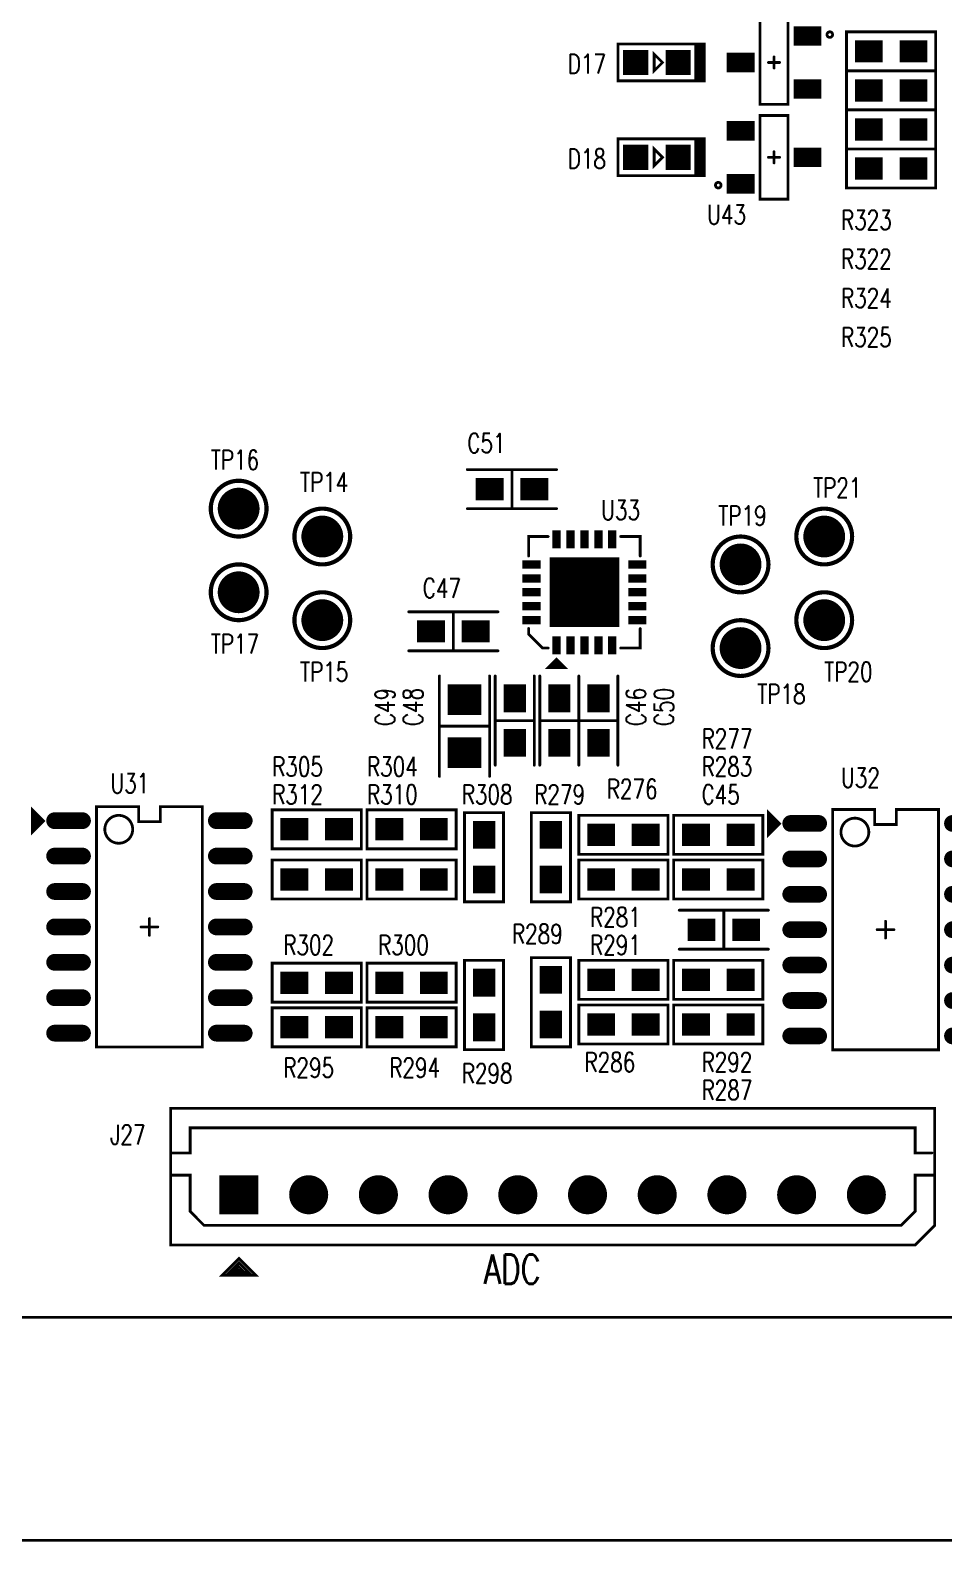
# Model space of a CAD drawing. Extents: x -22 to 239, y -29 to 162.
# Drawn here: x 143.5 to 176.3, y -8.1 to 46.2 of the extents above; entities that cross this region are included whole.
import ezdxf

# ---------------------------------------------------------------- set-up
doc = ezdxf.new("R2010")
doc.units = 0
for name, color, linetype in [('2D_LINE_00', 150, 'CONTINUOUS'), ('BOARD_OUTLINE_00', 255, 'CONTINUOUS'), ('DRIL_NPLTE_THRU_01', 5, 'CONTINUOUS'), ('DRIL_NPLTE_THRU_02', 106, 'CONTINUOUS'), ('DRIL_NPLTE_THRU_03', 96, 'CONTINUOUS'), ('DRIL_NPLTE_THRU_04', 34, 'CONTINUOUS'), ('DRIL_PLTE_THRU_01', 5, 'CONTINUOUS'), ('DRIL_PLTE_THRU_02', 106, 'CONTINUOUS'), ('DRIL_PLTE_THRU_03', 96, 'CONTINUOUS'), ('DRIL_PLTE_THRU_04', 34, 'CONTINUOUS'), ('DRIL_SYMBOL', 255, 'CONTINUOUS'), ('PADS_BOT', 43, 'CONTINUOUS'), ('PADS_INNER', 186, 'CONTINUOUS'), ('PADS_TOP', 186, 'CONTINUOUS'), ('PART_NAME_01', 3, 'CONTINUOUS'), ('PART_TOP_2DLINE_00', 150, 'CONTINUOUS'), ('PART_TOP_2DLINE_01', 150, 'CONTINUOUS'), ('TEXT_126', 255, 'CONTINUOUS')]:
    doc.layers.add(name, color=color, linetype=linetype)
doc.styles.add('W0$1', font='simplex', dxfattribs={"width": 0.75})
doc.styles.add('W0$15', font='simplex', dxfattribs={"width": 0.75})

# ---------------------------------------------------------------- blocks, each defined once
blk = doc.blocks.new('BOARD_100')
at = {"layer": 'BOARD_OUTLINE_00', "const_width": 0.1}
blk.add_lwpolyline([(0, -1, -0.414214), (1, 0), (237, 0, -0.414214), (238, -1), (238, -149, -0.414214), (237, -150), (1, -150, -0.414214), (0, -149)], format="xyb", close=True, dxfattribs=at)
blk = doc.blocks.new('DRAWING_3')
at = {"layer": '2D_LINE_00', "const_width": 0.1}
blk.add_lwpolyline([(0.052, -1.226), (238.052, -1.226), (238.052, -9.226), (0.052, -9.226)], close=True, dxfattribs=at)
blk = doc.blocks.new('SMOOTH_0$1')
at = {"const_width": 0.05}
blk.add_lwpolyline([(-0.025, 0, 1), (0.025, 0, 1)], format="xyb", close=True, dxfattribs=at)
blk = doc.blocks.new('PART_BODY_TOP_15')
at = {"layer": 'PART_TOP_2DLINE_00', "const_width": 0.1}
for points in [[(-4.31, 1.9), (-4.31, 0.3875), (-3.77125, 0.3875), (-3.77125, -0.3875), (-4.31, -0.3875), (-4.31, -1.9), (4.31, -1.9), (4.31, 1.9)], [(-3.8, -3.8), (-4.2, -4.2), (-3.4, -4.2)]]:
    blk.add_lwpolyline(points, close=True, dxfattribs=at)
for points in [[(-0.3, 0), (0.2, 0)], [(0, 0.3), (0, -0.3)], [(0.2, 0), (0.3, 0)], [(-3.5, -4.1), (-4.1, -4.1)], [(-3.6, -4), (-4, -4)], [(-3.7, -3.9), (-3.9, -3.9)]]:
    blk.add_lwpolyline(points, dxfattribs=at)
blk.add_lwpolyline([(-4, -1.1, 1), (-3, -1.1, 1)], format="xyb", close=True, dxfattribs=at)
at = {"layer": 'PART_TOP_2DLINE_00'}
for p in [(-4.31, 1.9), (4.31, 1.9), (-4.31, 0.3875), (-3.77125, 0.3875), (-0.3, 0), (0, 0.3), (0.2, 0), (0.2, 0), (0.3, 0), (-4.31, -0.3875), (-3.77125, -0.3875), (0, -0.3), (-4.31, -1.9), (4.31, -1.9), (-3.8, -3.8), (-4.2, -4.2), (-4.1, -4.1), (-4, -4), (-3.9, -3.9), (-3.7, -3.9), (-3.6, -4), (-3.5, -4.1), (-3.4, -4.2)]:
    blk.add_blockref('SMOOTH_0$1', p, dxfattribs=at)
blk = doc.blocks.new('DRIL_HOLE_0')
blk.add_lwpolyline([(0, 0, 1), (0, 0, 1)], format="xyb", close=True)
blk = doc.blocks.new('PAD_1')
blk.add_lwpolyline([(0, 0, 1), (0, 0, 1)], format="xyb", close=True)
blk = doc.blocks.new('PAD_3')
at = {"const_width": 0.3}
blk.add_lwpolyline([(-0.5, -0.15), (0.5, -0.15, 1), (0.5, 0.15), (-0.5, 0.15, 1)], format="xyb", close=True, dxfattribs=at)
blk = doc.blocks.new('STK_TOP_106')
at = {"layer": 'DRIL_NPLTE_THRU_01'}
blk.add_blockref('DRIL_HOLE_0', (0, 0), dxfattribs=at)
at = {"layer": 'DRIL_NPLTE_THRU_02'}
blk.add_blockref('DRIL_HOLE_0', (0, 0), dxfattribs=at)
at = {"layer": 'DRIL_NPLTE_THRU_03'}
blk.add_blockref('DRIL_HOLE_0', (0, 0), dxfattribs=at)
at = {"layer": 'DRIL_NPLTE_THRU_04'}
blk.add_blockref('DRIL_HOLE_0', (0, 0), dxfattribs=at)
at = {"layer": 'PADS_BOT'}
blk.add_blockref('PAD_1', (0, 0), dxfattribs=at)
at = {"layer": 'PADS_INNER'}
blk.add_blockref('PAD_1', (0, 0), dxfattribs=at)
at = {"layer": 'PADS_TOP', "rotation": 90}
blk.add_blockref('PAD_3', (0, 0), dxfattribs=at)
blk = doc.blocks.new('SYM_TOP_18')
for name, p in [('STK_TOP_106', (-3.81, 2.9)), ('STK_TOP_106', (-2.54, 2.9)), ('STK_TOP_106', (-1.27, 2.9)), ('STK_TOP_106', (0, 2.9)), ('STK_TOP_106', (1.27, 2.9)), ('STK_TOP_106', (2.54, 2.9)), ('STK_TOP_106', (3.81, 2.9)), ('PART_BODY_TOP_15', (0, 0)), ('STK_TOP_106', (-3.81, -2.9)), ('STK_TOP_106', (-2.54, -2.9)), ('STK_TOP_106', (-1.27, -2.9)), ('STK_TOP_106', (0, -2.9)), ('STK_TOP_106', (1.27, -2.9)), ('STK_TOP_106', (2.54, -2.9)), ('STK_TOP_106', (3.81, -2.9))]:
    blk.add_blockref(name, p)
blk = doc.blocks.new('PART_TOP_16')
blk.add_blockref('SYM_TOP_18', (0, 0))
at = {"layer": 'PART_NAME_01', "style": 'W0$1', "width": 0.75}
blk.add_text('U31', height=0.7, rotation=90, dxfattribs=at).set_placement((-4.8, -1.4))
blk = doc.blocks.new('PART_BODY_TOP_32')
at = {"layer": 'PART_TOP_2DLINE_00', "const_width": 0.1}
for points in [[(11.25, 2.29), (11.85, 2.89), (10.65, 2.89), (11.25, 2.29)], [(13.7, -0.7), (13, -0.7), (13, 0.6), (12.5, 1.1), (-12.5, 1.1), (-13, 0.6), (-13, -0.7), (-13.7, -0.7)], [(13.7, -1.5), (13, -1.5), (13, -2.4), (-13, -2.4), (-13, -1.5), (-13.6, -1.5)]]:
    blk.add_lwpolyline(points, dxfattribs=at)
blk.add_lwpolyline([(13.7, -3.1), (13.7, 1.8), (-13, 1.8), (-13.7, 1.1), (-13.7, -3.1)], close=True, dxfattribs=at)
at = {"layer": 'PART_TOP_2DLINE_01', "const_width": 0.1}
for points in [[(11.25, 2.44), (11.6, 2.79), (10.9, 2.79), (11.25, 2.44)], [(11.25, 2.59), (11.35, 2.69), (11.15, 2.69), (11.25, 2.59)]]:
    blk.add_lwpolyline(points, dxfattribs=at)
at = {"layer": 'PART_TOP_2DLINE_00'}
for p in [(10.65, 2.89), (11.85, 2.89), (11.25, 2.29), (11.25, 2.29), (-13, 1.8), (13.7, 1.8), (-13.7, 1.1), (-12.5, 1.1), (12.5, 1.1), (-13, 0.6), (13, 0.6), (-13.7, -0.7), (-13, -0.7), (13, -0.7), (13.7, -0.7), (-13.6, -1.5), (-13, -1.5), (13, -1.5), (13.7, -1.5), (-13, -2.4), (13, -2.4), (-13.7, -3.1), (13.7, -3.1)]:
    blk.add_blockref('SMOOTH_0$1', p, dxfattribs=at)
at = {"layer": 'PART_TOP_2DLINE_01'}
for p in [(10.9, 2.79), (11.15, 2.69), (11.35, 2.69), (11.6, 2.79), (11.25, 2.59), (11.25, 2.59), (11.25, 2.44), (11.25, 2.44)]:
    blk.add_blockref('SMOOTH_0$1', p, dxfattribs=at)
blk = doc.blocks.new('DRIL_SYMBOL_0$9')
at = {"layer": 'DRIL_SYMBOL', "const_width": 0.0508}
for points in [[(-0.254, 0), (0.254, 0)], [(0, -0.254), (0, 0.254)]]:
    blk.add_lwpolyline(points, dxfattribs=at)
blk = doc.blocks.new('DRIL_HOLE_0$9')
at = {"const_width": 0.45}
blk.add_lwpolyline([(-0.225, 0, 1), (0.225, 0, 1)], format="xyb", close=True, dxfattribs=at)
blk.add_blockref('DRIL_SYMBOL_0$9', (0, 0))
blk = doc.blocks.new('PAD_19')
at = {"const_width": 0.7}
blk.add_lwpolyline([(0, -0.35, 1), (0, 0.35, 1)], format="xyb", close=True, dxfattribs=at)
blk = doc.blocks.new('PAD_20')
at = {"const_width": 1.4}
blk.add_lwpolyline([(-0.7, 0), (0.7, 0)], dxfattribs=at)
blk = doc.blocks.new('STK_TOP_132')
at = {"layer": 'DRIL_PLTE_THRU_01'}
blk.add_blockref('DRIL_HOLE_0$9', (0, 0), dxfattribs=at)
at = {"layer": 'DRIL_PLTE_THRU_02'}
blk.add_blockref('DRIL_HOLE_0$9', (0, 0), dxfattribs=at)
at = {"layer": 'DRIL_PLTE_THRU_03'}
blk.add_blockref('DRIL_HOLE_0$9', (0, 0), dxfattribs=at)
at = {"layer": 'DRIL_PLTE_THRU_04'}
blk.add_blockref('DRIL_HOLE_0$9', (0, 0), dxfattribs=at)
at = {"layer": 'PADS_BOT'}
blk.add_blockref('PAD_20', (0, 0), dxfattribs=at)
at = {"layer": 'PADS_INNER'}
blk.add_blockref('PAD_19', (0, 0), dxfattribs=at)
at = {"layer": 'PADS_TOP'}
blk.add_blockref('PAD_20', (0, 0), dxfattribs=at)
blk = doc.blocks.new('STK_TOP_131')
at = {"layer": 'DRIL_PLTE_THRU_01'}
blk.add_blockref('DRIL_HOLE_0$9', (0, 0), dxfattribs=at)
at = {"layer": 'DRIL_PLTE_THRU_02'}
blk.add_blockref('DRIL_HOLE_0$9', (0, 0), dxfattribs=at)
at = {"layer": 'DRIL_PLTE_THRU_03'}
blk.add_blockref('DRIL_HOLE_0$9', (0, 0), dxfattribs=at)
at = {"layer": 'DRIL_PLTE_THRU_04'}
blk.add_blockref('DRIL_HOLE_0$9', (0, 0), dxfattribs=at)
at = {"layer": 'PADS_BOT'}
blk.add_blockref('PAD_19', (0, 0), dxfattribs=at)
at = {"layer": 'PADS_INNER'}
blk.add_blockref('PAD_19', (0, 0), dxfattribs=at)
at = {"layer": 'PADS_TOP'}
blk.add_blockref('PAD_19', (0, 0), dxfattribs=at)
blk = doc.blocks.new('SYM_TOP_35')
for name, p in [('PART_BODY_TOP_32', (0, 0)), ('STK_TOP_131', (-11.25, 0)), ('STK_TOP_131', (-8.75, 0)), ('STK_TOP_131', (-6.25, 0)), ('STK_TOP_131', (-3.75, 0)), ('STK_TOP_131', (-1.25, 0)), ('STK_TOP_131', (1.25, 0)), ('STK_TOP_131', (3.75, 0)), ('STK_TOP_131', (6.25, 0)), ('STK_TOP_131', (8.75, 0)), ('STK_TOP_132', (11.25, 0))]:
    blk.add_blockref(name, p)
blk = doc.blocks.new('PART_TOP_43')
blk.add_blockref('SYM_TOP_35', (0, 0))
at = {"layer": 'PART_NAME_01', "style": 'W0$1', "width": 0.75}
blk.add_text('J27', height=0.7, rotation=180, dxfattribs=at).set_placement((15.861, -1.805))
blk = doc.blocks.new('PART_BODY_TOP_36')
at = {"layer": 'PART_TOP_2DLINE_00', "const_width": 0.1}
for points in [[(-1.599946, 0.700024), (1.599946, 0.700024)], [(0, 0.700024), (0, -0.700024)], [(-1.599946, -0.700024), (1.599946, -0.700024)]]:
    blk.add_lwpolyline(points, dxfattribs=at)
at = {"layer": 'PART_TOP_2DLINE_00'}
for p in [(-1.599946, 0.700024), (0, 0.700024), (1.599946, 0.700024), (-1.599946, -0.700024), (0, -0.700024), (1.599946, -0.700024)]:
    blk.add_blockref('SMOOTH_0$1', p, dxfattribs=at)
blk = doc.blocks.new('PAD_25')
at = {"const_width": 0.8}
blk.add_lwpolyline([(-0.5, 0), (0.5, 0)], dxfattribs=at)
blk = doc.blocks.new('STK_TOP_43')
at = {"layer": 'DRIL_NPLTE_THRU_01'}
blk.add_blockref('DRIL_HOLE_0', (0, 0), dxfattribs=at)
at = {"layer": 'DRIL_NPLTE_THRU_02'}
blk.add_blockref('DRIL_HOLE_0', (0, 0), dxfattribs=at)
at = {"layer": 'DRIL_NPLTE_THRU_03'}
blk.add_blockref('DRIL_HOLE_0', (0, 0), dxfattribs=at)
at = {"layer": 'DRIL_NPLTE_THRU_04'}
blk.add_blockref('DRIL_HOLE_0', (0, 0), dxfattribs=at)
at = {"layer": 'PADS_BOT'}
blk.add_blockref('PAD_1', (0, 0), dxfattribs=at)
at = {"layer": 'PADS_INNER'}
blk.add_blockref('PAD_1', (0, 0), dxfattribs=at)
at = {"layer": 'PADS_TOP'}
blk.add_blockref('PAD_25', (0, 0), dxfattribs=at)
blk = doc.blocks.new('SYM_TOP_39')
for name, p in [('PART_BODY_TOP_36', (0, 0)), ('STK_TOP_43', (-0.8001, 0)), ('STK_TOP_43', (0.8001, 0))]:
    blk.add_blockref(name, p)
blk = doc.blocks.new('PART_TOP_86')
blk.add_blockref('SYM_TOP_39', (0, 0))
at = {"layer": 'PART_NAME_01', "style": 'W0$1', "width": 0.75}
blk.add_text('C45', height=0.7, dxfattribs=at).set_placement((-0.8, 4.5))
blk = doc.blocks.new('PART_TOP_87')
blk.add_blockref('SYM_TOP_39', (0, 0))
at = {"layer": 'PART_NAME_01', "style": 'W0$1', "width": 0.75}
blk.add_text('C46', height=0.7, dxfattribs=at).set_placement((-0.2, -3.1))
blk = doc.blocks.new('PART_TOP_88')
blk.add_blockref('SYM_TOP_39', (0, 0))
at = {"layer": 'PART_NAME_01', "style": 'W0$1', "width": 0.75}
blk.add_text('C47', height=0.7, rotation=180, dxfattribs=at).set_placement((1.1, -1.2))
blk = doc.blocks.new('PART_TOP_89')
blk.add_blockref('SYM_TOP_39', (0, 0))
at = {"layer": 'PART_NAME_01', "style": 'W0$1', "width": 0.75}
blk.add_text('C48', height=0.7, rotation=180, dxfattribs=at).set_placement((0.2, -3.3))
blk = doc.blocks.new('PART_TOP_90')
blk.add_blockref('SYM_TOP_39', (0, 0))
at = {"layer": 'PART_NAME_01', "style": 'W0$1', "width": 0.75}
blk.add_text('C50', height=0.7, rotation=180, dxfattribs=at).set_placement((0.2, 2.7))
blk = doc.blocks.new('PART_TOP_91')
blk.add_blockref('SYM_TOP_39', (0, 0))
at = {"layer": 'PART_NAME_01', "style": 'W0$1', "width": 0.75}
blk.add_text('C51', height=0.7, rotation=180, dxfattribs=at).set_placement((1.6, -1.3))
blk = doc.blocks.new('PART_BODY_TOP_37')
at = {"layer": 'PART_TOP_2DLINE_00', "const_width": 0.1}
for points in [[(-1.8001, 0.89992), (1.8001, 0.89992)], [(0, 0.89992), (0, -0.89992)], [(-1.8001, -0.89992), (1.8001, -0.89992)]]:
    blk.add_lwpolyline(points, dxfattribs=at)
at = {"layer": 'PART_TOP_2DLINE_00'}
for p in [(-1.8001, 0.89992), (0, 0.89992), (1.8001, 0.89992), (-1.8001, -0.89992), (0, -0.89992), (1.8001, -0.89992)]:
    blk.add_blockref('SMOOTH_0$1', p, dxfattribs=at)
blk = doc.blocks.new('PAD_26')
at = {"const_width": 1.1}
blk.add_lwpolyline([(-0.6, 0), (0.6, 0)], dxfattribs=at)
blk = doc.blocks.new('STK_TOP_137')
at = {"layer": 'DRIL_NPLTE_THRU_01'}
blk.add_blockref('DRIL_HOLE_0', (0, 0), dxfattribs=at)
at = {"layer": 'DRIL_NPLTE_THRU_02'}
blk.add_blockref('DRIL_HOLE_0', (0, 0), dxfattribs=at)
at = {"layer": 'DRIL_NPLTE_THRU_03'}
blk.add_blockref('DRIL_HOLE_0', (0, 0), dxfattribs=at)
at = {"layer": 'DRIL_NPLTE_THRU_04'}
blk.add_blockref('DRIL_HOLE_0', (0, 0), dxfattribs=at)
at = {"layer": 'PADS_BOT'}
blk.add_blockref('PAD_1', (0, 0), dxfattribs=at)
at = {"layer": 'PADS_INNER'}
blk.add_blockref('PAD_1', (0, 0), dxfattribs=at)
at = {"layer": 'PADS_TOP', "rotation": 90}
blk.add_blockref('PAD_26', (0, 0), dxfattribs=at)
blk = doc.blocks.new('SYM_TOP_40')
for name, p in [('STK_TOP_137', (-0.94996, 0)), ('STK_TOP_137', (0.94996, 0)), ('PART_BODY_TOP_37', (0, 0))]:
    blk.add_blockref(name, p)
blk = doc.blocks.new('PART_TOP_108')
blk.add_blockref('SYM_TOP_40', (0, 0))
at = {"layer": 'PART_NAME_01', "style": 'W0$1', "width": 0.75}
blk.add_text('C49', height=0.7, rotation=180, dxfattribs=at).set_placement((0, -2.5))
blk = doc.blocks.new('PART_BODY_TOP_8')
at = {"layer": 'PART_TOP_2DLINE_00', "const_width": 0.1}
for points in [[(-1.5, 0.5), (1.5, 0.5), (1.5, -0.5), (-1.5, -0.5), (-1.5, 0.5)], [(-0.2, 0), (0.2, 0)], [(0, -0.2), (0, 0.2)]]:
    blk.add_lwpolyline(points, dxfattribs=at)
blk.add_lwpolyline([(0.9, -2, 1), (1.1, -2, 1)], format="xyb", close=True, dxfattribs=at)
at = {"layer": 'PART_TOP_2DLINE_00'}
for p in [(-1.5, 0.5), (-1.5, 0.5), (1.5, 0.5), (-0.2, 0), (0, 0.2), (0.2, 0), (-1.5, -0.5), (0, -0.2), (1.5, -0.5)]:
    blk.add_blockref('SMOOTH_0$1', p, dxfattribs=at)
blk = doc.blocks.new('PAD_6')
at = {"const_width": 0.7}
blk.add_lwpolyline([(-0.5, 0), (0.5, 0)], dxfattribs=at)
blk = doc.blocks.new('STK_TOP_109')
at = {"layer": 'DRIL_PLTE_THRU_01'}
blk.add_blockref('DRIL_HOLE_0', (0, 0), dxfattribs=at)
at = {"layer": 'DRIL_PLTE_THRU_02'}
blk.add_blockref('DRIL_HOLE_0', (0, 0), dxfattribs=at)
at = {"layer": 'DRIL_PLTE_THRU_03'}
blk.add_blockref('DRIL_HOLE_0', (0, 0), dxfattribs=at)
at = {"layer": 'DRIL_PLTE_THRU_04'}
blk.add_blockref('DRIL_HOLE_0', (0, 0), dxfattribs=at)
at = {"layer": 'PADS_BOT'}
blk.add_blockref('PAD_1', (0, 0), dxfattribs=at)
at = {"layer": 'PADS_INNER'}
blk.add_blockref('PAD_1', (0, 0), dxfattribs=at)
at = {"layer": 'PADS_TOP', "rotation": 90}
blk.add_blockref('PAD_6', (0, 0), dxfattribs=at)
blk = doc.blocks.new('SYM_TOP_11')
for name, p in [('STK_TOP_109', (0, 1.2)), ('PART_BODY_TOP_8', (0, 0)), ('STK_TOP_109', (-0.95, -1.2)), ('STK_TOP_109', (0.95, -1.2))]:
    blk.add_blockref(name, p)
blk = doc.blocks.new('PART_TOP_127')
blk.add_blockref('SYM_TOP_11', (0, 0))
at = {"layer": 'PART_NAME_01', "style": 'W0$1', "width": 0.75}
blk.add_text('U42', height=0.7, rotation=270, dxfattribs=at).set_placement((1.8, 2))
blk = doc.blocks.new('PART_TOP_128')
blk.add_blockref('SYM_TOP_11', (0, 0))
at = {"layer": 'PART_NAME_01', "style": 'W0$1', "width": 0.75}
blk.add_text('U43', height=0.7, rotation=90, dxfattribs=at).set_placement((2.4, -2.4))
blk = doc.blocks.new('PART_BODY_TOP_41')
at = {"layer": 'PART_TOP_2DLINE_01', "const_width": 0.1}
for points in [[(-1.400048, -0.659892), (-1.700022, -0.659892), (-1.700022, 0.659892), (-1.400048, 0.659892)], [(-1.599946, -0.599948), (-1.599946, 0.599948)], [(-1.500124, -0.599948), (-1.500124, 0.6)], [(-0.199898, 0), (0.100076, 0.299974), (0.100076, -0.299974), (-0.199898, 0)]]:
    blk.add_lwpolyline(points, dxfattribs=at)
blk.add_lwpolyline([(1.397, -0.659892), (-1.397, -0.659892), (-1.397, 0.659892), (1.397, 0.659892)], close=True, dxfattribs=at)
at = {"layer": 'PART_TOP_2DLINE_01'}
for p in [(-1.700022, 0.659892), (-1.599946, 0.599948), (-1.500124, 0.6), (-1.400048, 0.659892), (-1.397, 0.659892), (1.397, 0.659892), (-0.199898, 0), (-0.199898, 0), (0.100076, 0.299974), (0.100076, -0.299974), (-1.700022, -0.659892), (-1.599946, -0.599948), (-1.500124, -0.599948), (-1.400048, -0.659892), (-1.397, -0.659892), (1.397, -0.659892)]:
    blk.add_blockref('SMOOTH_0$1', p, dxfattribs=at)
blk = doc.blocks.new('PAD_27')
at = {"const_width": 0.9}
blk.add_lwpolyline([(-0.45, 0), (0.45, 0)], dxfattribs=at)
blk = doc.blocks.new('STK_TOP_142')
at = {"layer": 'DRIL_NPLTE_THRU_01'}
blk.add_blockref('DRIL_HOLE_0', (0, 0), dxfattribs=at)
at = {"layer": 'DRIL_NPLTE_THRU_02'}
blk.add_blockref('DRIL_HOLE_0', (0, 0), dxfattribs=at)
at = {"layer": 'DRIL_NPLTE_THRU_03'}
blk.add_blockref('DRIL_HOLE_0', (0, 0), dxfattribs=at)
at = {"layer": 'DRIL_NPLTE_THRU_04'}
blk.add_blockref('DRIL_HOLE_0', (0, 0), dxfattribs=at)
at = {"layer": 'PADS_BOT'}
blk.add_blockref('PAD_1', (0, 0), dxfattribs=at)
at = {"layer": 'PADS_INNER'}
blk.add_blockref('PAD_1', (0, 0), dxfattribs=at)
at = {"layer": 'PADS_TOP'}
blk.add_blockref('PAD_27', (0, 0), dxfattribs=at)
blk = doc.blocks.new('SYM_TOP_44')
for name, p in [('PART_BODY_TOP_41', (0, 0)), ('STK_TOP_142', (-0.762, 0)), ('STK_TOP_142', (0.762, 0))]:
    blk.add_blockref(name, p)
blk = doc.blocks.new('PART_TOP_148')
blk.add_blockref('SYM_TOP_44', (0, 0))
at = {"layer": 'PART_NAME_01', "style": 'W0$1', "width": 0.75}
blk.add_text('D17', height=0.7, rotation=180, dxfattribs=at).set_placement((3.2, 0.4))
blk = doc.blocks.new('PART_TOP_149')
blk.add_blockref('SYM_TOP_44', (0, 0))
at = {"layer": 'PART_NAME_01', "style": 'W0$1', "width": 0.75}
blk.add_text('D18', height=0.7, rotation=180, dxfattribs=at).set_placement((3.2, 0.4))
blk = doc.blocks.new('PART_BODY_TOP_45')
at = {"layer": 'PART_TOP_2DLINE_00', "const_width": 0.1}
blk.add_lwpolyline([(-1.599946, 0.700024), (1.599946, 0.700024), (1.599946, -0.700024), (-1.599946, -0.700024), (-1.599946, 0.700024)], dxfattribs=at)
at = {"layer": 'PART_TOP_2DLINE_00'}
for p in [(-1.599946, 0.700024), (-1.599946, 0.700024), (1.599946, 0.700024), (-1.599946, -0.700024), (1.599946, -0.700024)]:
    blk.add_blockref('SMOOTH_0$1', p, dxfattribs=at)
blk = doc.blocks.new('SYM_TOP_48')
for name, p in [('PART_BODY_TOP_45', (0, 0)), ('STK_TOP_43', (-0.8001, 0)), ('STK_TOP_43', (0.8001, 0))]:
    blk.add_blockref(name, p)
blk = doc.blocks.new('PART_TOP_328')
blk.add_blockref('SYM_TOP_48', (0, 0))
at = {"layer": 'PART_NAME_01', "style": 'W0$1', "width": 0.75}
blk.add_text('R276', height=0.7, dxfattribs=at).set_placement((-0.6, 1.3))
blk = doc.blocks.new('PART_TOP_329')
blk.add_blockref('SYM_TOP_48', (0, 0))
at = {"layer": 'PART_NAME_01', "style": 'W0$1', "width": 0.75}
blk.add_text('R277', height=0.7, dxfattribs=at).set_placement((-0.6, 3.1))
blk = doc.blocks.new('PART_TOP_331')
blk.add_blockref('SYM_TOP_48', (0, 0))
at = {"layer": 'PART_NAME_01', "style": 'W0$1', "width": 0.75}
blk.add_text('R279', height=0.7, rotation=90, dxfattribs=at).set_placement((-1.9, -0.6))
blk = doc.blocks.new('PART_TOP_334')
blk.add_blockref('SYM_TOP_48', (0, 0))
at = {"layer": 'PART_NAME_01', "style": 'W0$1', "width": 0.75}
blk.add_text('R281', height=0.7, dxfattribs=at).set_placement((-1.2, -1.7))
blk = doc.blocks.new('PART_TOP_336')
blk.add_blockref('SYM_TOP_48', (0, 0))
at = {"layer": 'PART_NAME_01', "style": 'W0$1', "width": 0.75}
blk.add_text('R283', height=0.7, rotation=180, dxfattribs=at).set_placement((0.6, -3.7))
blk = doc.blocks.new('PART_TOP_339')
blk.add_blockref('SYM_TOP_48', (0, 0))
at = {"layer": 'PART_NAME_01', "style": 'W0$1', "width": 0.75}
blk.add_text('R286', height=0.7, dxfattribs=at).set_placement((-1.4, -1.7))
blk = doc.blocks.new('PART_TOP_340')
blk.add_blockref('SYM_TOP_48', (0, 0))
at = {"layer": 'PART_NAME_01', "style": 'W0$1', "width": 0.75}
blk.add_text('R287', height=0.7, dxfattribs=at).set_placement((-0.6, -2.7))
blk = doc.blocks.new('PART_TOP_342')
blk.add_blockref('SYM_TOP_48', (0, 0))
at = {"layer": 'PART_NAME_01', "style": 'W0$1', "width": 0.75}
blk.add_text('R289', height=0.7, rotation=270, dxfattribs=at).set_placement((2.1, 1.4))
blk = doc.blocks.new('PART_TOP_345')
blk.add_blockref('SYM_TOP_48', (0, 0))
at = {"layer": 'PART_NAME_01', "style": 'W0$1', "width": 0.75}
blk.add_text('R291', height=0.7, dxfattribs=at).set_placement((-1.2, 0.9))
blk = doc.blocks.new('PART_TOP_346')
blk.add_blockref('SYM_TOP_48', (0, 0))
at = {"layer": 'PART_NAME_01', "style": 'W0$1', "width": 0.75}
blk.add_text('R292', height=0.7, rotation=180, dxfattribs=at).set_placement((0.6, 3.3))
blk = doc.blocks.new('PART_TOP_348')
blk.add_blockref('SYM_TOP_48', (0, 0))
at = {"layer": 'PART_NAME_01', "style": 'W0$1', "width": 0.75}
blk.add_text('R294', height=0.7, rotation=180, dxfattribs=at).set_placement((0.8, 1.8))
blk = doc.blocks.new('PART_TOP_349')
blk.add_blockref('SYM_TOP_48', (0, 0))
at = {"layer": 'PART_NAME_01', "style": 'W0$1', "width": 0.75}
blk.add_text('R295', height=0.7, rotation=180, dxfattribs=at).set_placement((1.2, 1.8))
blk = doc.blocks.new('PART_TOP_352')
blk.add_blockref('SYM_TOP_48', (0, 0))
at = {"layer": 'PART_NAME_01', "style": 'W0$1', "width": 0.75}
blk.add_text('R298', height=0.7, rotation=90, dxfattribs=at).set_placement((2.8, -0.8))
blk = doc.blocks.new('PART_TOP_356')
blk.add_blockref('SYM_TOP_48', (0, 0))
at = {"layer": 'PART_NAME_01', "style": 'W0$1', "width": 0.75}
blk.add_text('R300', height=0.7, rotation=180, dxfattribs=at).set_placement((1.2, -1))
blk = doc.blocks.new('PART_TOP_358')
blk.add_blockref('SYM_TOP_48', (0, 0))
at = {"layer": 'PART_NAME_01', "style": 'W0$1', "width": 0.75}
blk.add_text('R302', height=0.7, dxfattribs=at).set_placement((-1.2, 1))
blk = doc.blocks.new('PART_TOP_360')
blk.add_blockref('SYM_TOP_48', (0, 0))
at = {"layer": 'PART_NAME_01', "style": 'W0$1', "width": 0.75}
blk.add_text('R304', height=0.7, rotation=180, dxfattribs=at).set_placement((1.6, -1.9))
blk = doc.blocks.new('PART_TOP_361')
blk.add_blockref('SYM_TOP_48', (0, 0))
at = {"layer": 'PART_NAME_01', "style": 'W0$1', "width": 0.75}
blk.add_text('R305', height=0.7, rotation=180, dxfattribs=at).set_placement((1.6, -1.9))
blk = doc.blocks.new('PART_TOP_364')
blk.add_blockref('SYM_TOP_48', (0, 0))
at = {"layer": 'PART_NAME_01', "style": 'W0$1', "width": 0.75}
blk.add_text('R308', height=0.7, rotation=270, dxfattribs=at).set_placement((1.9, 0.8))
blk = doc.blocks.new('PART_TOP_367')
blk.add_blockref('SYM_TOP_48', (0, 0))
at = {"layer": 'PART_NAME_01', "style": 'W0$1', "width": 0.75}
blk.add_text('R310', height=0.7, rotation=180, dxfattribs=at).set_placement((1.6, -2.7))
blk = doc.blocks.new('PART_TOP_369')
blk.add_blockref('SYM_TOP_48', (0, 0))
at = {"layer": 'PART_NAME_01', "style": 'W0$1', "width": 0.75}
blk.add_text('R312', height=0.7, dxfattribs=at).set_placement((-1.6, 2.7))
blk = doc.blocks.new('PART_TOP_380')
blk.add_blockref('SYM_TOP_48', (0, 0))
at = {"layer": 'PART_NAME_01', "style": 'W0$1', "width": 0.75}
blk.add_text('R322', height=0.7, dxfattribs=at).set_placement((-1.8, -6.4))
blk = doc.blocks.new('PART_TOP_381')
blk.add_blockref('SYM_TOP_48', (0, 0))
at = {"layer": 'PART_NAME_01', "style": 'W0$1', "width": 0.75}
blk.add_text('R323', height=0.7, dxfattribs=at).set_placement((-1.8, -6.4))
blk = doc.blocks.new('PART_TOP_382')
blk.add_blockref('SYM_TOP_48', (0, 0))
at = {"layer": 'PART_NAME_01', "style": 'W0$1', "width": 0.75}
blk.add_text('R324', height=0.7, dxfattribs=at).set_placement((-1.8, -6.4))
blk = doc.blocks.new('PART_TOP_383')
blk.add_blockref('SYM_TOP_48', (0, 0))
at = {"layer": 'PART_NAME_01', "style": 'W0$1', "width": 0.75}
blk.add_text('R325', height=0.7, dxfattribs=at).set_placement((-1.8, -6.4))
blk = doc.blocks.new('PART_TOP_567')
blk.add_blockref('SYM_TOP_18', (0, 0))
at = {"layer": 'PART_NAME_01', "style": 'W0$1', "width": 0.75}
blk.add_text('U32', height=0.7, rotation=90, dxfattribs=at).set_placement((-5.1, -1.6))
blk = doc.blocks.new('PART_BODY_TOP_56')
at = {"layer": 'PART_TOP_2DLINE_00', "const_width": 0.1}
for points in [[(-1.3, 2), (-2, 2), (-2, 1.3)], [(1.3, 2), (2, 2), (2, 1.3)], [(-1.3, -2), (-1.5, -2), (-2, -1.5), (-2, -1.3)], [(1.3, -2), (2, -2), (2, -1.3)], [(-1, -2.4), (-1.3, -2.7), (-0.7, -2.7), (-1, -2.4)], [(-1.05, -2.45), (-0.95, -2.45), (-0.9, -2.5), (-1.1, -2.5), (-1.15, -2.55), (-0.85, -2.55), (-0.8, -2.6), (-1.2, -2.6), (-1.25, -2.65), (-0.75, -2.65)]]:
    blk.add_lwpolyline(points, dxfattribs=at)
at = {"layer": 'PART_TOP_2DLINE_00'}
for p in [(-2, 2), (-1.3, 2), (1.3, 2), (2, 2), (-2, 1.3), (2, 1.3), (-2, -1.3), (-2, -1.5), (2, -1.3), (-1.5, -2), (-1.3, -2), (1.3, -2), (2, -2), (-1.3, -2.7), (-1.25, -2.65), (-1.2, -2.6), (-1.15, -2.55), (-1.1, -2.5), (-1.05, -2.45), (-1, -2.4), (-1, -2.4), (-0.95, -2.45), (-0.9, -2.5), (-0.85, -2.55), (-0.8, -2.6), (-0.75, -2.65), (-0.7, -2.7)]:
    blk.add_blockref('SMOOTH_0$1', p, dxfattribs=at)
blk = doc.blocks.new('PAD_41')
at = {"const_width": 0.3}
blk.add_lwpolyline([(-0.325, 0), (0.325, 0)], dxfattribs=at)
blk = doc.blocks.new('STK_TOP_161')
at = {"layer": 'DRIL_NPLTE_THRU_01'}
blk.add_blockref('DRIL_HOLE_0', (0, 0), dxfattribs=at)
at = {"layer": 'DRIL_NPLTE_THRU_02'}
blk.add_blockref('DRIL_HOLE_0', (0, 0), dxfattribs=at)
at = {"layer": 'DRIL_NPLTE_THRU_03'}
blk.add_blockref('DRIL_HOLE_0', (0, 0), dxfattribs=at)
at = {"layer": 'DRIL_NPLTE_THRU_04'}
blk.add_blockref('DRIL_HOLE_0', (0, 0), dxfattribs=at)
at = {"layer": 'PADS_BOT'}
blk.add_blockref('PAD_1', (0, 0), dxfattribs=at)
at = {"layer": 'PADS_INNER'}
blk.add_blockref('PAD_1', (0, 0), dxfattribs=at)
at = {"layer": 'PADS_TOP', "rotation": 90}
blk.add_blockref('PAD_41', (0, 0), dxfattribs=at)
blk = doc.blocks.new('STK_TOP_162')
at = {"layer": 'DRIL_NPLTE_THRU_01'}
blk.add_blockref('DRIL_HOLE_0', (0, 0), dxfattribs=at)
at = {"layer": 'DRIL_NPLTE_THRU_02'}
blk.add_blockref('DRIL_HOLE_0', (0, 0), dxfattribs=at)
at = {"layer": 'DRIL_NPLTE_THRU_03'}
blk.add_blockref('DRIL_HOLE_0', (0, 0), dxfattribs=at)
at = {"layer": 'DRIL_NPLTE_THRU_04'}
blk.add_blockref('DRIL_HOLE_0', (0, 0), dxfattribs=at)
at = {"layer": 'PADS_BOT'}
blk.add_blockref('PAD_1', (0, 0), dxfattribs=at)
at = {"layer": 'PADS_INNER'}
blk.add_blockref('PAD_1', (0, 0), dxfattribs=at)
at = {"layer": 'PADS_TOP'}
blk.add_blockref('PAD_41', (0, 0), dxfattribs=at)
blk = doc.blocks.new('PAD_42')
at = {"const_width": 2.5}
blk.add_lwpolyline([(-1.25, 0), (1.25, 0)], dxfattribs=at)
blk = doc.blocks.new('STK_TOP_163')
at = {"layer": 'DRIL_NPLTE_THRU_01'}
blk.add_blockref('DRIL_HOLE_0', (0, 0), dxfattribs=at)
at = {"layer": 'DRIL_NPLTE_THRU_02'}
blk.add_blockref('DRIL_HOLE_0', (0, 0), dxfattribs=at)
at = {"layer": 'DRIL_NPLTE_THRU_03'}
blk.add_blockref('DRIL_HOLE_0', (0, 0), dxfattribs=at)
at = {"layer": 'DRIL_NPLTE_THRU_04'}
blk.add_blockref('DRIL_HOLE_0', (0, 0), dxfattribs=at)
at = {"layer": 'PADS_BOT'}
blk.add_blockref('PAD_1', (0, 0), dxfattribs=at)
at = {"layer": 'PADS_INNER'}
blk.add_blockref('PAD_1', (0, 0), dxfattribs=at)
at = {"layer": 'PADS_TOP'}
blk.add_blockref('PAD_42', (0, 0), dxfattribs=at)
blk = doc.blocks.new('SYM_TOP_59')
for name, p in [('STK_TOP_161', (-1, 1.9)), ('STK_TOP_161', (-0.5, 1.9)), ('STK_TOP_161', (0, 1.9)), ('STK_TOP_161', (0.5, 1.9)), ('STK_TOP_161', (1, 1.9)), ('PART_BODY_TOP_56', (0, 0)), ('STK_TOP_163', (0, 0)), ('STK_TOP_162', (-1.9, 1)), ('STK_TOP_162', (1.9, 1)), ('STK_TOP_162', (-1.9, 0.5)), ('STK_TOP_162', (1.9, 0.5)), ('STK_TOP_162', (-1.9, 0)), ('STK_TOP_162', (1.9, 0)), ('STK_TOP_162', (-1.9, -0.5)), ('STK_TOP_162', (1.9, -0.5)), ('STK_TOP_162', (-1.9, -1)), ('STK_TOP_162', (1.9, -1)), ('STK_TOP_161', (-1, -1.9)), ('STK_TOP_161', (-0.5, -1.9)), ('STK_TOP_161', (0, -1.9)), ('STK_TOP_161', (0.5, -1.9)), ('STK_TOP_161', (1, -1.9))]:
    blk.add_blockref(name, p)
blk = doc.blocks.new('PART_TOP_584')
blk.add_blockref('SYM_TOP_59', (0, 0))
at = {"layer": 'PART_NAME_01', "style": 'W0$1', "width": 0.75}
blk.add_text('U33', height=0.7, dxfattribs=at).set_placement((0.6, 2.6))
blk = doc.blocks.new('PART_BODY_TOP_99')
at = {"layer": 'PART_TOP_2DLINE_00', "const_width": 0.15}
blk.add_lwpolyline([(-1, 0, 1), (1, 0, 1)], format="xyb", close=True, dxfattribs=at)
blk = doc.blocks.new('DRIL_SYMBOL_1')
at = {"layer": 'DRIL_SYMBOL', "const_width": 0.0508}
for points in [[(-0.254, 0), (0.254, 0)], [(0, -0.254), (0, 0.254)]]:
    blk.add_lwpolyline(points, dxfattribs=at)
blk = doc.blocks.new('DRIL_HOLE_1')
at = {"const_width": 0.5}
blk.add_lwpolyline([(-0.25, 0, 1), (0.25, 0, 1)], format="xyb", close=True, dxfattribs=at)
blk.add_blockref('DRIL_SYMBOL_1', (0, 0))
blk = doc.blocks.new('PAD_17')
at = {"const_width": 0.75}
blk.add_lwpolyline([(0, -0.375, 1), (0, 0.375, 1)], format="xyb", close=True, dxfattribs=at)
blk = doc.blocks.new('STK_TOP_33')
at = {"layer": 'DRIL_PLTE_THRU_01'}
blk.add_blockref('DRIL_HOLE_1', (0, 0), dxfattribs=at)
at = {"layer": 'DRIL_PLTE_THRU_02'}
blk.add_blockref('DRIL_HOLE_1', (0, 0), dxfattribs=at)
at = {"layer": 'DRIL_PLTE_THRU_03'}
blk.add_blockref('DRIL_HOLE_1', (0, 0), dxfattribs=at)
at = {"layer": 'DRIL_PLTE_THRU_04'}
blk.add_blockref('DRIL_HOLE_1', (0, 0), dxfattribs=at)
at = {"layer": 'PADS_BOT'}
blk.add_blockref('PAD_17', (0, 0), dxfattribs=at)
at = {"layer": 'PADS_INNER'}
blk.add_blockref('PAD_17', (0, 0), dxfattribs=at)
at = {"layer": 'PADS_TOP'}
blk.add_blockref('PAD_17', (0, 0), dxfattribs=at)
blk = doc.blocks.new('SYM_TOP_64')
for name in ['PART_BODY_TOP_99', 'STK_TOP_33']:
    blk.add_blockref(name, (0, 0))
blk = doc.blocks.new('PART_TOP_608')
blk.add_blockref('SYM_TOP_64', (0, 0))
at = {"layer": 'PART_NAME_01', "style": 'W0$1', "width": 0.75}
blk.add_text('TP14', height=0.7, rotation=90, dxfattribs=at).set_placement((-1.6, -0.8))
blk = doc.blocks.new('PART_TOP_609')
blk.add_blockref('SYM_TOP_64', (0, 0))
at = {"layer": 'PART_NAME_01', "style": 'W0$1', "width": 0.75}
blk.add_text('TP15', height=0.7, rotation=90, dxfattribs=at).set_placement((2.2, -0.8))
blk = doc.blocks.new('PART_TOP_610')
blk.add_blockref('SYM_TOP_64', (0, 0))
at = {"layer": 'PART_NAME_01', "style": 'W0$1', "width": 0.75}
blk.add_text('TP16', height=0.7, rotation=90, dxfattribs=at).set_placement((-1.4, -1))
blk = doc.blocks.new('PART_TOP_611')
blk.add_blockref('SYM_TOP_64', (0, 0))
at = {"layer": 'PART_NAME_01', "style": 'W0$1', "width": 0.75}
blk.add_text('TP17', height=0.7, rotation=90, dxfattribs=at).set_placement((2.2, -1))
blk = doc.blocks.new('PART_TOP_612')
blk.add_blockref('SYM_TOP_64', (0, 0))
at = {"layer": 'PART_NAME_01', "style": 'W0$1', "width": 0.75}
blk.add_text('TP18', height=0.7, rotation=90, dxfattribs=at).set_placement((2, 0.6))
blk = doc.blocks.new('PART_TOP_613')
blk.add_blockref('SYM_TOP_64', (0, 0))
at = {"layer": 'PART_NAME_01', "style": 'W0$1', "width": 0.75}
blk.add_text('TP19', height=0.7, rotation=90, dxfattribs=at).set_placement((-1.4, -0.8))
blk = doc.blocks.new('PART_TOP_614')
blk.add_blockref('SYM_TOP_64', (0, 0))
at = {"layer": 'PART_NAME_01', "style": 'W0$1', "width": 0.75}
blk.add_text('TP20', height=0.7, rotation=90, dxfattribs=at).set_placement((2.2, 0))
blk = doc.blocks.new('PART_TOP_615')
blk.add_blockref('SYM_TOP_64', (0, 0))
at = {"layer": 'PART_NAME_01', "style": 'W0$1', "width": 0.75}
blk.add_text('TP21', height=0.7, rotation=90, dxfattribs=at).set_placement((-1.4, -0.4))

msp = doc.modelspace()

# ---------------------------------------------------------------- block references
for name, p in [('BOARD_100', (0, 150)), ('PART_TOP_381', (174.4, 45.4)), ('PART_TOP_380', (174.4, 44)), ('PART_TOP_382', (174.4, 42.6)), ('PART_TOP_383', (174.4, 41.2)), ('PART_TOP_584', (163.4, 26)), ('PART_TOP_329', (168.2, 17.3)), ('PART_TOP_369', (153.8, 15.7)), ('PART_TOP_328', (164.8, 17.3)), ('PART_TOP_86', (168.4, 13.9)), ('PART_TOP_334', (164.8, 15.7)), ('PART_TOP_358', (153.8, 12)), ('PART_TOP_345', (164.8, 12.1)), ('PART_TOP_339', (164.8, 10.5)), ('PART_TOP_340', (168.2, 10.5)), ('DRAWING_3', (-0.052, 1.226))]:
    msp.add_blockref(name, p)
for name, p, rotation in [('PART_TOP_127', (170.2, 45), 90), ('PART_TOP_148', (166, 45), 180), ('PART_TOP_128', (170.2, 41.6), 270), ('PART_TOP_149', (166, 41.6), 180), ('PART_TOP_91', (160.8, 29.7), 180), ('PART_TOP_610', (151, 29), 270), ('PART_TOP_608', (154, 28), 270), ('PART_TOP_615', (172, 28), 270), ('PART_TOP_613', (169, 27), 270), ('PART_TOP_611', (151, 26), 270), ('PART_TOP_609', (154, 25), 270), ('PART_TOP_88', (158.7, 24.6), 180), ('PART_TOP_614', (172, 25), 270), ('PART_TOP_612', (169, 24), 270), ('PART_TOP_108', (159.1, 21.2), 270), ('PART_TOP_89', (160.9, 21.4), 270), ('PART_TOP_87', (162.5, 21.4), 90), ('PART_TOP_90', (163.9, 21.4), 270), ('PART_TOP_361', (153.8, 17.5), 180), ('PART_TOP_360', (157.2, 17.5), 180), ('PART_TOP_336', (168.2, 15.7), 180), ('PART_TOP_567', (174.2, 13.9), 270), ('PART_TOP_16', (147.8, 14), 270), ('PART_TOP_367', (157.2, 15.7), 180), ('PART_TOP_364', (159.8, 16.5), 90), ('PART_TOP_331', (162.2, 16.5), 270), ('PART_TOP_342', (162.2, 11.3), 90), ('PART_TOP_356', (157.2, 12), 180), ('PART_TOP_352', (159.8, 11.2), 270), ('PART_TOP_346', (168.2, 12.1), 180), ('PART_TOP_349', (153.8, 10.4), 180), ('PART_TOP_348', (157.2, 10.4), 180), ('PART_TOP_43', (162.261, 4.395), 180)]:
    msp.add_blockref(name, p, dxfattribs=dict(rotation=rotation))

# ---------------------------------------------------------------- texts
at = {"layer": 'TEXT_126', "style": 'W0$15', "width": 0.75}
msp.add_text('ADC', height=1.05, dxfattribs=at).set_placement((159.8, 1.2))

doc.saveas('drawing.dxf')
